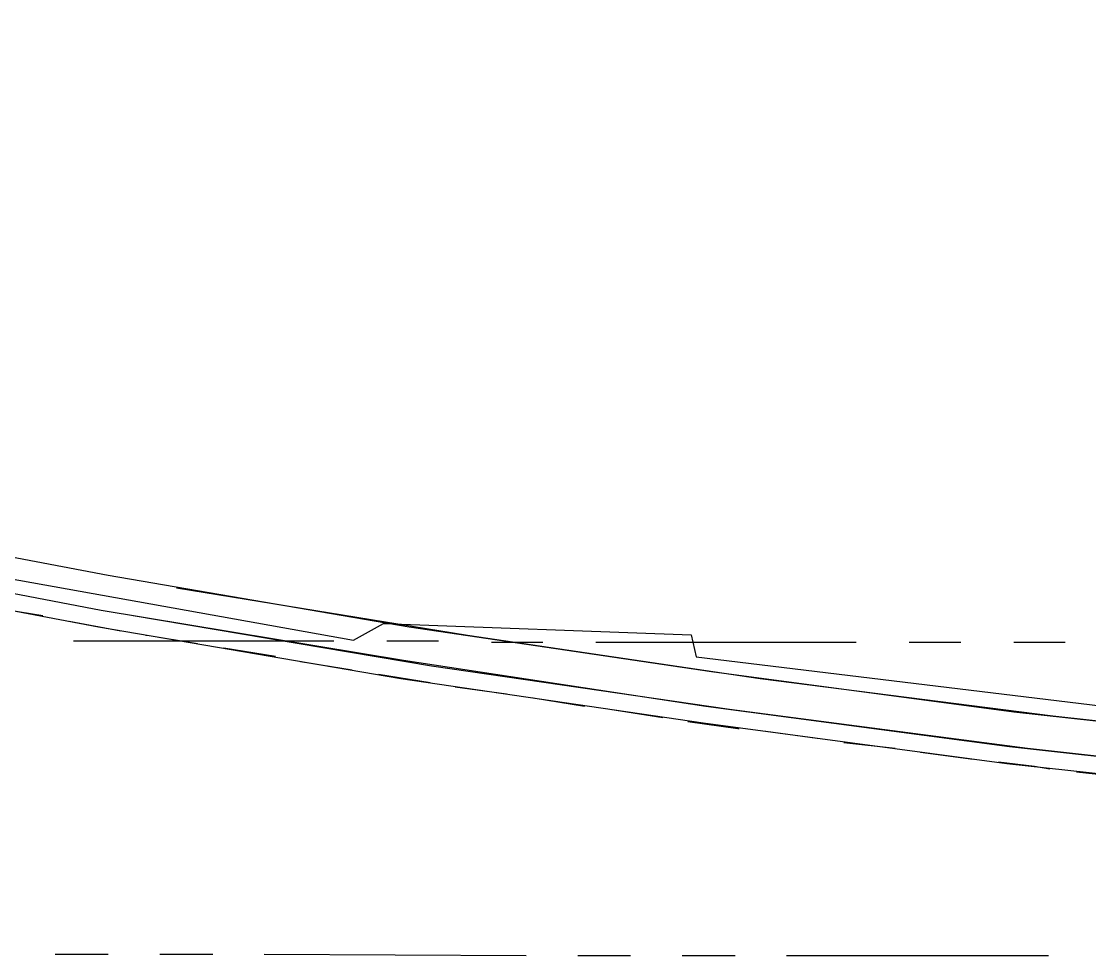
# Model space of a CAD drawing. Header units: feet. Extents: x -84 to 198, y -22 to 181.
# Drawn here: x 39.38 to 49.61, y 6.78 to 15.72 of the extents above; entities that cross this region are included whole.
import ezdxf

# ---------------------------------------------------------------- set-up
doc = ezdxf.new("R2010")
doc.units = ezdxf.units.FT
doc.layers.add('A-AREA-UNIDAD', color=30, linetype='CONTINUOUS')
doc.layers.add('A-LINEA', color=7, linetype='CONTINUOUS')

msp = doc.modelspace()

# ---------------------------------------------------------------- linework, layer by layer
at = {"layer": 'A-AREA-UNIDAD'}
msp.add_lwpolyline([(37.2, 10.7556), (42.56, 9.7956), (42.848, 9.9556), (45.792, 9.8489), (45.84, 9.6356), (51.712, 8.9244), (59.36, 8.3556), (59.76, 16.5156), (57.632, 16.7289), (57.6, 17.76), (57.728, 17.92), (58.912, 18.0444), (61.84, 30.3289)], dxfattribs=at)
at = {"layer": 'A-LINEA'}
for p, q in [((39.1067, 10.1111), (39.5867, 10.0311)), ((39.84, 9.9778), (40.3333, 9.8844)), ((39.88, 9.7911), (42.3733, 9.7911)), ((41.32, 9.7244), (41.8133, 9.6444)), ((42.88, 9.7911), (43.3733, 9.7911)), ((43.88, 9.7778), (44.3733, 9.7778)), ((44.88, 9.7778), (47.3733, 9.7778)), ((47.88, 9.7778), (48.3733, 9.7778)), ((48.88, 9.7778), (49.3733, 9.7778)), ((42.0533, 9.5911), (42.5467, 9.5111)), ((42.8, 9.4711), (43.2933, 9.3911)), ((43.5333, 9.3511), (44.0267, 9.2844)), ((44.28, 9.2444), (44.7733, 9.1644)), ((45.0133, 9.1378), (45.52, 9.0578)), ((46.5067, 8.9244), (47, 8.8578)), ((47.2533, 8.8178), (47.7467, 8.7644)), ((47.9867, 8.7244), (48.4933, 8.6578)), ((49.48, 8.5378), (49.9733, 8.4844)), ((39.7067, 6.7911), (40.2133, 6.7911)), ((40.7067, 6.7911), (41.2133, 6.7911)), ((41.7067, 6.7911), (44.2133, 6.7778)), ((44.7067, 6.7778), (45.2133, 6.7778)), ((45.7067, 6.7778), (46.2133, 6.7778)), ((46.7067, 6.7778), (49.2133, 6.7778))]:
    msp.add_line(p, q, dxfattribs=at)
for points in [[(37.3333, 10.9644), (40.2133, 10.4178), (43.0933, 9.9244), (45.9867, 9.4978), (48.88, 9.1111), (51.7867, 8.7911), (54.6933, 8.5244), (57.6, 8.3111), (60.52, 8.1378), (62.6933, 8.0711), (64.8533, 8.0444), (67.0267, 8.0711), (69.1867, 8.1511), (71.3467, 8.2844), (73.5067, 8.4711), (75.6667, 8.6978), (77.8133, 8.9778), (79.96, 9.3111)], [(37.3333, 10.9644), (40.2133, 10.4178), (43.0933, 9.9244), (45.9867, 9.4978), (48.88, 9.1111), (51.7867, 8.7911), (54.6933, 8.5244), (57.6, 8.3111), (60.52, 8.1378), (62.6933, 8.0711), (64.8533, 8.0444), (67.0267, 8.0711), (69.1867, 8.1511), (71.3467, 8.2844), (73.5067, 8.4711), (75.6667, 8.6978), (77.8133, 8.9778), (79.96, 9.3111)], [(37.28, 10.6311), (40.1467, 10.0844), (43.04, 9.6044), (45.9333, 9.1644), (48.84, 8.7778), (51.7467, 8.4578), (54.6667, 8.1911), (57.5867, 7.9778), (60.5067, 7.8178), (62.68, 7.7378), (64.8533, 7.7111), (67.0267, 7.7378), (69.2, 7.8178), (71.3733, 7.9511), (73.5467, 8.1378), (75.7067, 8.3644), (77.8667, 8.6578), (80.0133, 8.9911)], [(37.28, 10.6311), (40.1467, 10.0844), (43.04, 9.6044), (45.9333, 9.1644), (48.84, 8.7778), (51.7467, 8.4578), (54.6667, 8.1911), (57.5867, 7.9778), (60.5067, 7.8178), (62.68, 7.7378), (64.8533, 7.7111), (67.0267, 7.7378), (69.2, 7.8178), (71.3733, 7.9511), (73.5467, 8.1378), (75.7067, 8.3644), (77.8667, 8.6578), (80.0133, 8.9911)], [(37.24, 10.4711), (40.12, 9.9244), (43.0133, 9.4311), (45.9067, 9.0044), (48.8133, 8.6178), (51.7333, 8.2978), (54.6533, 8.0178), (57.5733, 7.8044), (60.4933, 7.6444), (62.68, 7.5644), (64.8533, 7.5511), (67.04, 7.5778), (69.2133, 7.6578), (71.3867, 7.7911), (73.56, 7.9778), (75.7333, 8.2044), (77.8933, 8.4844), (80.04, 8.8178)], [(37.24, 10.4711), (40.12, 9.9244), (43.0133, 9.4311), (45.9067, 9.0044), (48.8133, 8.6178), (51.7333, 8.2978), (54.6533, 8.0178), (57.5733, 7.8044), (60.4933, 7.6444), (62.68, 7.5644), (64.8533, 7.5511), (67.04, 7.5778), (69.2133, 7.6578), (71.3867, 7.7911), (73.56, 7.9778), (75.7333, 8.2044), (77.8933, 8.4844), (80.04, 8.8178)], [(37.24, 10.4711), (40.12, 9.9244), (43.0133, 9.4311), (45.9067, 9.0044), (48.8133, 8.6178), (51.7333, 8.2978), (54.6533, 8.0178), (57.5733, 7.8044), (60.4933, 7.6444), (62.68, 7.5644), (64.8533, 7.5511), (67.04, 7.5778), (69.2133, 7.6578), (71.3867, 7.7911), (73.56, 7.9778), (75.7333, 8.2044), (77.8933, 8.4844), (80.04, 8.8178)], [(37.24, 10.4711), (40.12, 9.9244), (43.0133, 9.4311), (45.9067, 9.0044), (48.8133, 8.6178), (51.7333, 8.2978), (54.6533, 8.0178), (57.5733, 7.8044), (60.4933, 7.6444), (62.68, 7.5644), (64.8533, 7.5511), (67.04, 7.5778), (69.2133, 7.6578), (71.3867, 7.7911), (73.56, 7.9778), (75.7333, 8.2044), (77.8933, 8.4844), (80.04, 8.8178)], [(40.8667, 10.2978), (43.6533, 9.8444), (46.4533, 9.4311), (49.2533, 9.0711), (52.0667, 8.7644), (54.88, 8.4978), (57.6933, 8.2978), (60.52, 8.1378), (62.6933, 8.0711), (64.8533, 8.0444), (67.0267, 8.0711), (69.1867, 8.1511), (71.3467, 8.2844), (73.5067, 8.4711), (75.6667, 8.6978), (77.8133, 8.9778), (79.96, 9.3111)], [(40.8667, 10.2978), (43.6533, 9.8444), (46.4533, 9.4311), (49.2533, 9.0711), (52.0667, 8.7644), (54.88, 8.4978), (57.6933, 8.2978), (60.52, 8.1378), (62.6933, 8.0711), (64.8533, 8.0444), (67.0267, 8.0711), (69.1867, 8.1511), (71.3467, 8.2844), (73.5067, 8.4711), (75.6667, 8.6978), (77.8133, 8.9778), (79.96, 9.3111)], [(40.8667, 10.2978), (43.6533, 9.8444), (46.4533, 9.4311), (49.2533, 9.0711), (52.0667, 8.7644), (54.88, 8.4978), (57.6933, 8.2978), (60.52, 8.1378), (62.6933, 8.0711), (64.8533, 8.0444), (67.0267, 8.0711), (69.1867, 8.1511), (71.3467, 8.2844), (73.5067, 8.4711), (75.6667, 8.6978), (77.8133, 8.9778), (79.96, 9.3111)], [(40.8667, 10.2978), (43.6533, 9.8444), (46.4533, 9.4311), (49.2533, 9.0711), (52.0667, 8.7644), (54.88, 8.4978), (57.6933, 8.2978), (60.52, 8.1378), (62.6933, 8.0711), (64.8533, 8.0444), (67.0267, 8.0711), (69.1867, 8.1511), (71.3467, 8.2844), (73.5067, 8.4711), (75.6667, 8.6978), (77.8133, 8.9778), (79.96, 9.3111)], [(40.4533, 10.0311), (43.3067, 9.5511), (46.16, 9.1378), (49.0133, 8.7644), (51.88, 8.4444), (54.7467, 8.1778), (57.6267, 7.9644), (60.5067, 7.8178), (62.68, 7.7378), (64.8533, 7.7111), (67.0267, 7.7378), (69.2, 7.8178), (71.3733, 7.9511), (73.5467, 8.1378), (75.7067, 8.3644), (77.8667, 8.6578), (80.0133, 8.9911)], [(40.4533, 10.0311), (43.3067, 9.5511), (46.16, 9.1378), (49.0133, 8.7644), (51.88, 8.4444), (54.7467, 8.1778), (57.6267, 7.9644), (60.5067, 7.8178), (62.68, 7.7378), (64.8533, 7.7111), (67.0267, 7.7378), (69.2, 7.8178), (71.3733, 7.9511), (73.5467, 8.1378), (75.7067, 8.3644), (77.8667, 8.6578), (80.0133, 8.9911)], [(40.4533, 10.0311), (43.3067, 9.5511), (46.16, 9.1378), (49.0133, 8.7644), (51.88, 8.4444), (54.7467, 8.1778), (57.6267, 7.9644), (60.5067, 7.8178), (62.68, 7.7378), (64.8533, 7.7111), (67.0267, 7.7378), (69.2, 7.8178), (71.3733, 7.9511), (73.5467, 8.1378), (75.7067, 8.3644), (77.8667, 8.6578), (80.0133, 8.9911)], [(40.4533, 10.0311), (43.3067, 9.5511), (46.16, 9.1378), (49.0133, 8.7644), (51.88, 8.4444), (54.7467, 8.1778), (57.6267, 7.9644), (60.5067, 7.8178), (62.68, 7.7378), (64.8533, 7.7111), (67.0267, 7.7378), (69.2, 7.8178), (71.3733, 7.9511), (73.5467, 8.1378), (75.7067, 8.3644), (77.8667, 8.6578), (80.0133, 8.9911)], [(40.5733, 9.8444), (40.5867, 9.8444), (41.0667, 9.7644)], [(45.76, 9.0178), (46.24, 8.9511), (46.2533, 8.9511)], [(48.7333, 8.6311), (49.08, 8.5911), (49.2267, 8.5644)]]:
    msp.add_lwpolyline(points, dxfattribs=at)

doc.saveas('drawing.dxf')
